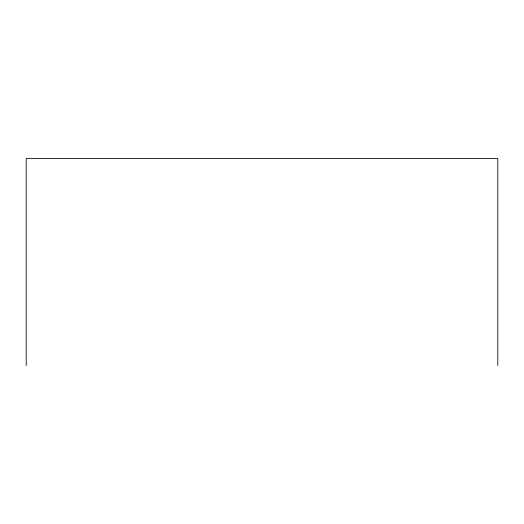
<?xml version="1.0" encoding="UTF-8"?>
<svg xmlns="http://www.w3.org/2000/svg" width="524" height="524" viewBox="0 0 524 524"><rect width="100%" height="100%" fill="white"/><g stroke="black" fill="none" stroke-linecap="round" stroke-linejoin="round"><path stroke-width="0.79" d="M497.8 365.464L497.8 158.536L26.2 158.536L26.2 365.464"/></g></svg>
